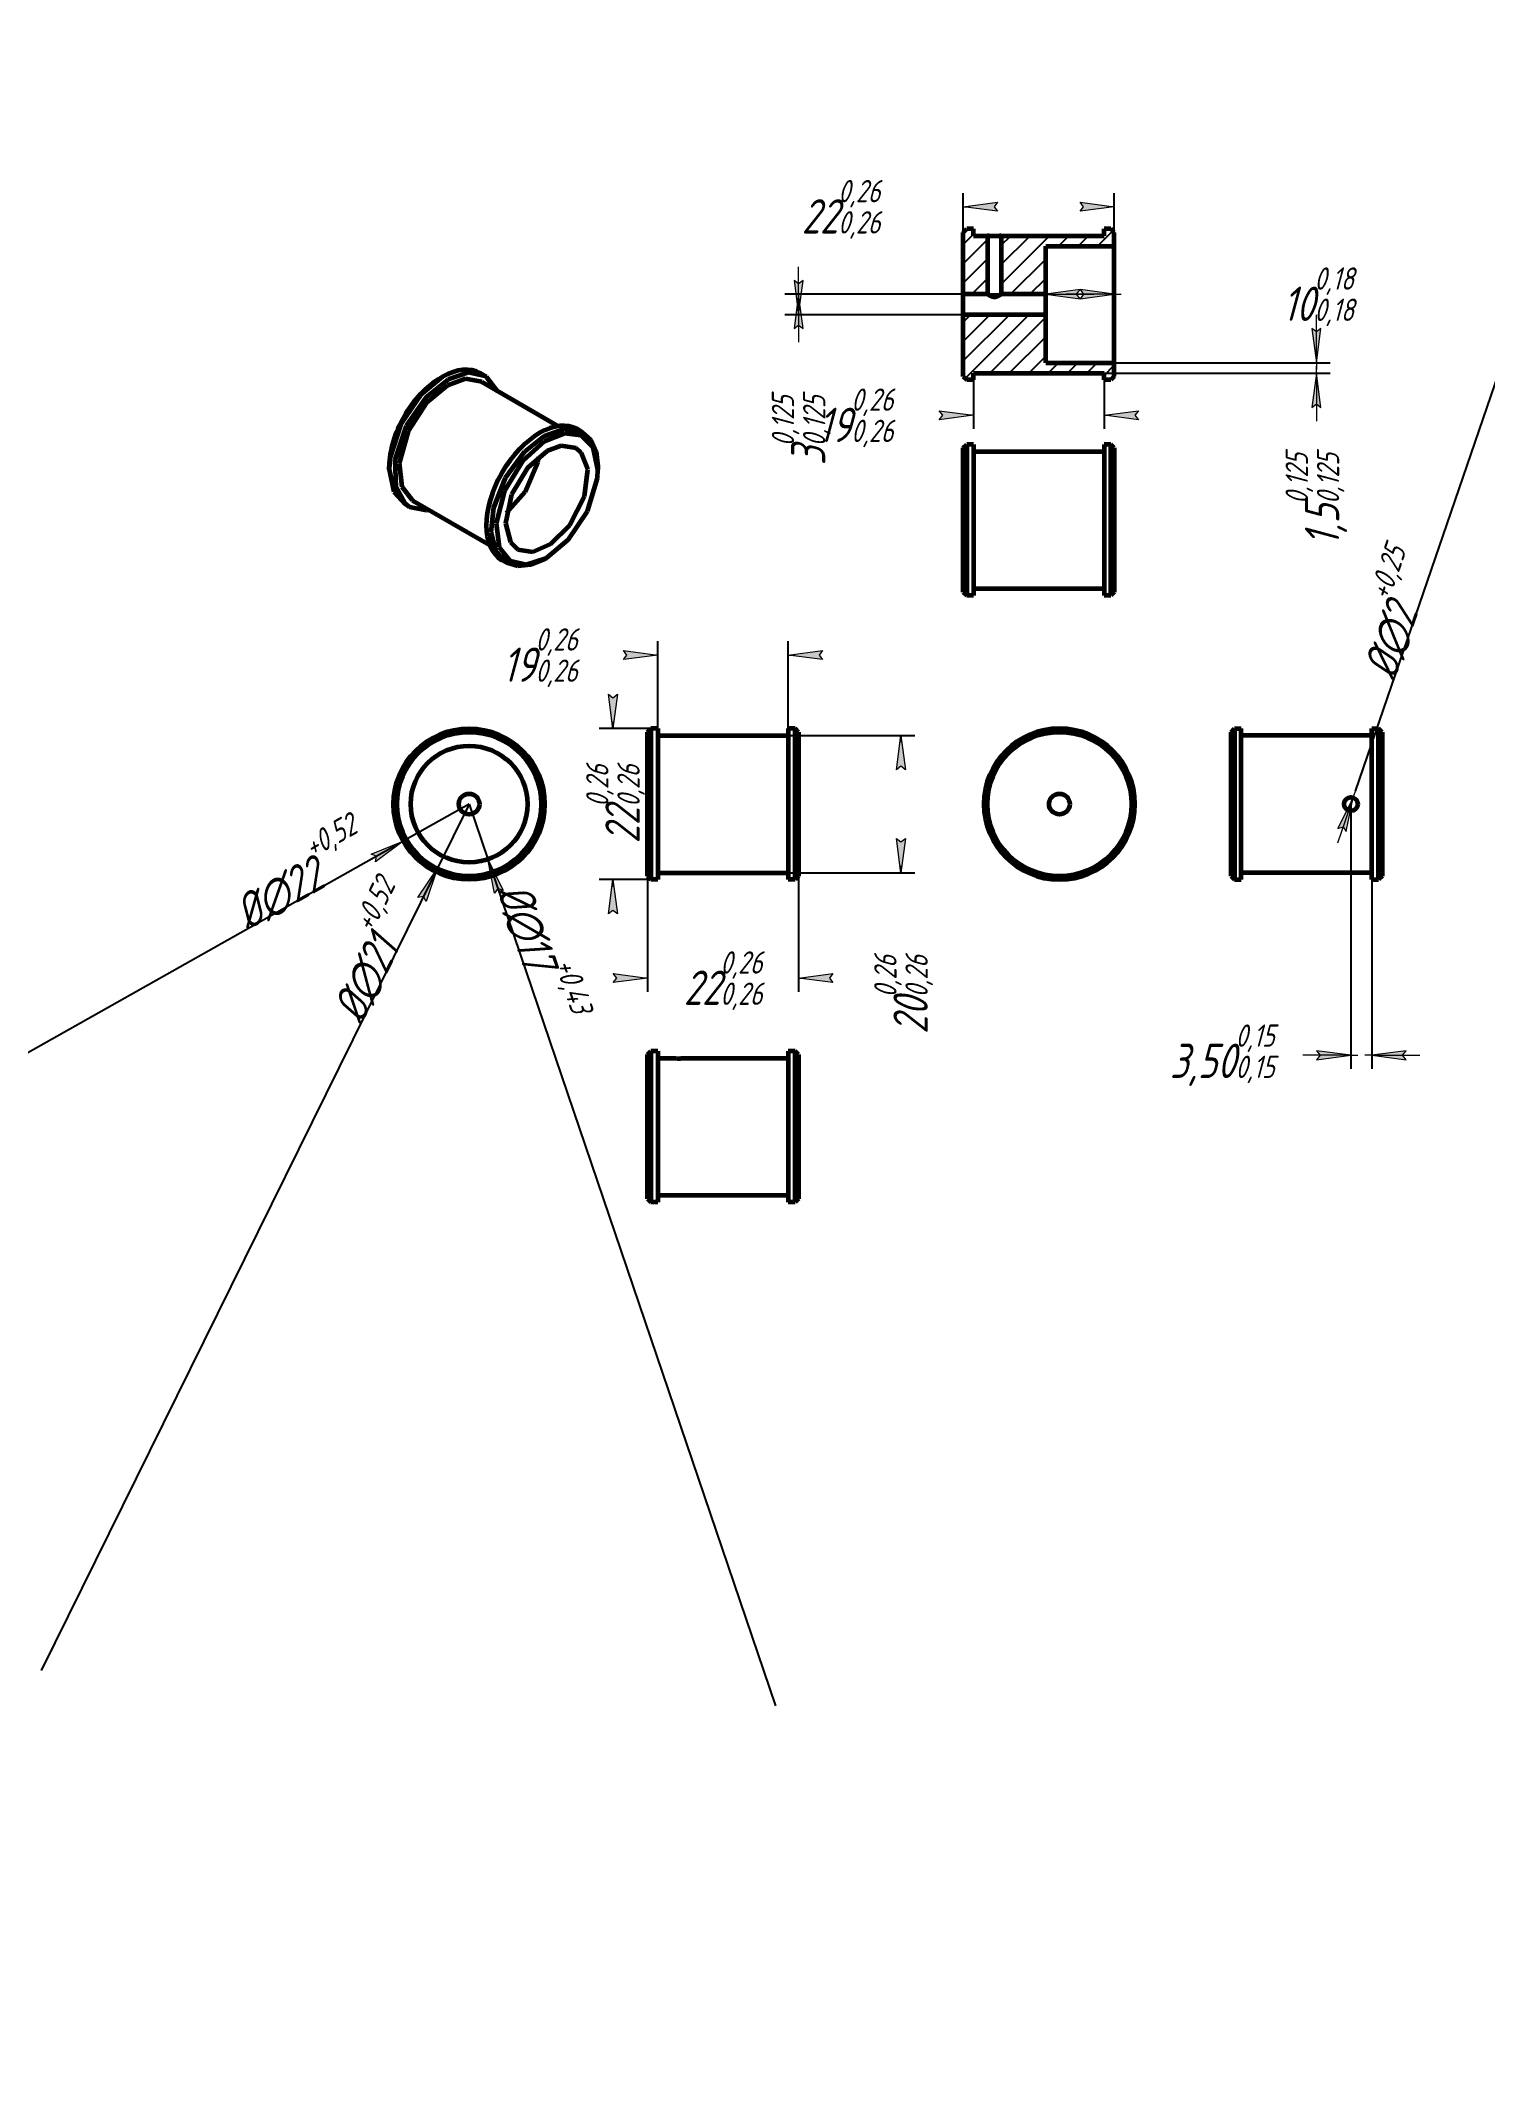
# Model space of a CAD drawing. Header units: millimetres. Extents: x 0 to 210, y 0 to 297.
import ezdxf

# ---------------------------------------------------------------- set-up
doc = ezdxf.new("R2010")
doc.units = ezdxf.units.MM
doc.linetypes.add('K5LT_BASIC', pattern=[0])
doc.linetypes.add('K5LT_THIN', pattern=[0])
doc.layers.add('Системный слой', color=7, linetype='Continuous')
doc.styles.add('KDIMTEXTSTYLE', font='GOST_AU.SHX', dxfattribs={"width": 0.96, "oblique": 15, "height": 5})
doc.dimstyles.new('KDIMSTYLE (1.00)', dxfattribs={"dimtxt": 5, "dimasz": 1, "dimexe": 2, "dimexo": 0, "dimgap": 1, "dimtad": 1, "dimtxsty": 'KDIMTEXTSTYLE', "dimsah": 1, "dimcen": 0, "dimdle": 1, "dimadec": 0, "dimazin": 0, "dimtfac": 0.667, "dimtmove": 0, "dimatfit": 3, "dimfxl": 1, "dimtvp": 1, "dimtolj": 1, "dimtzin": 0, "dimarcsym": 0})

# ---------------------------------------------------------------- blocks, each defined once
blk = doc.blocks.new('KDIMARROW_01')
at = {"layer": 'Системный слой'}
blk.add_hatch(color=0, dxfattribs=at).paths.add_polyline_path([(-5, -0.6582624912261956), (0, 0), (-5, 0.658262491226197), (-4.5, 6e-16)])
at = {"layer": 'Системный слой', "color": 0, "linetype": 'K5LT_THIN', "lineweight": 18}
for p, q in [((-4.5, 6e-16), (-5, 0.658262491226197)), ((-5, 0.658262491226197), (0, 0)), ((0, 0), (-5, -0.6582624912261956)), ((-5, -0.6582624912261956), (-4.5, 6e-16)), ((0, 0), (-1, 0))]:
    blk.add_line(p, q, dxfattribs=at)
blk = doc.blocks.new('U1')
at = {"layer": 'Системный слой', "color": 150, "linetype": 'K5LT_BASIC', "lineweight": 60, "true_color": 0x0080ff}
for p, q in [((89.9013750998988, 148.7883789327057), (91.93124542518207, 148.7883789327057)), ((93.93124542518203, 148.7883789327057), (108.9013750998988, 148.7883789327057))]:
    blk.add_line(p, q, dxfattribs=at)
blk = doc.blocks.new('U2')
at = {"layer": 'Системный слой', "color": 150, "linetype": 'K5LT_BASIC', "lineweight": 60, "true_color": 0x0080ff}
for p, q in [((88.4013750998988, 138.7883789327057), (88.4013750998988, 149.2883789327057)), ((88.4013750998988, 128.2883789327057), (88.4013750998988, 138.7883789327057))]:
    blk.add_line(p, q, dxfattribs=at)
blk = doc.blocks.new('KDIMARROW_02')
at = {"layer": 'Системный слой'}
blk.add_hatch(color=0, dxfattribs=at).paths.add_polyline_path([(4.5, -6e-16), (5, 0.6582624912261956), (0, 0), (5, -0.658262491226197)])
at = {"layer": 'Системный слой', "color": 0, "linetype": 'K5LT_THIN', "lineweight": 18}
for p, q in [((0, 0), (-1, 0)), ((5, 0.6582624912261956), (0, 0)), ((0, 0), (5, -0.658262491226197)), ((0, 0), (7, -9e-16)), ((4.5, -6e-16), (5, 0.6582624912261956)), ((5, -0.658262491226197), (4.5, -6e-16))]:
    blk.add_line(p, q, dxfattribs=at)
blk = doc.blocks.new('U3')
at = {"layer": 'Системный слой', "color": 150, "linetype": 'K5LT_BASIC', "lineweight": 60, "true_color": 0x0080ff}
for p, q in [((59.34346730175804, 247.6699491217551), (56.15826381488698, 245.0966413844518)), ((62.29789999477915, 248.6533926922702), (59.34346730175804, 247.6699491217551)), ((64.74020986473066, 248.1559419141512), (62.29789999477915, 248.6533926922702)), ((64.93676813230776, 248.0340412582455), (64.74020986473067, 248.1559419141512)), ((66.53149771220859, 245.9670408548345), (64.93676813230776, 248.0340412582455)), ((56.15826381488698, 245.0966413844518), (53.24526452257346, 240.8910229290287)), ((53.24526452257346, 240.8910229290287), (51.60359945333065, 235.9264111006723)), ((51.60359945333065, 235.9264111006723), (51.71030738331622, 232.0311771078966)), ((51.71030738331622, 232.0311771078966), (53.06275311170951, 229.605508627539)), ((53.06275311170951, 229.605508627539), (53.74020986472562, 229.1033830308965)), ((53.74020986472563, 229.1033830308965), (56.18251973467563, 228.605932252774)), ((56.18251973467563, 228.605932252774), (56.53149771220858, 228.6465327791457))]:
    blk.add_line(p, q, dxfattribs=at)
blk = doc.blocks.new('U4')
at = {"layer": 'Системный слой', "color": 150, "linetype": 'K5LT_BASIC', "lineweight": 60, "true_color": 0x0080ff}
for p, q in [((70.5531140609483, 231.2956659909968), (72.41006718197083, 235.6213563791376)), ((72.41006718197083, 235.6213563791376), (72.55886025613631, 236.3868476299246)), ((67.84186969010797, 228.2167803107404), (70.5531140609483, 231.2956659909968))]:
    blk.add_line(p, q, dxfattribs=at)
blk = doc.blocks.new('U5')
at = {"layer": 'Системный слой', "color": 150, "linetype": 'K5LT_BASIC', "lineweight": 60, "true_color": 0x0080ff}
for p, q in [((59.24020986473067, 246.7946282817996), (56.21127460784788, 244.2588506057972)), ((61.89842312320184, 247.7304385887332), (59.24020986473067, 246.7946282817996)), ((64.24020986473066, 247.2899165103668), (61.89842312320184, 247.7304385887332)), ((56.21127460784788, 244.2588506057972), (53.51754393590009, 240.1216634481607)), ((53.51754393590009, 240.1216634481607), (52.21010010534851, 235.4483662792592)), ((52.21010010534851, 235.4483662792592), (52.59221738032782, 232.0095493587425)), ((52.59221738032782, 232.0095493587425), (54.11795075878234, 230.0435343246801)), ((54.11795075878234, 230.0435343246801), (54.24020986473067, 229.969408434678))]:
    blk.add_line(p, q, dxfattribs=at)
blk = doc.blocks.new('U6')
at = {"layer": 'Системный слой', "color": 150, "linetype": 'K5LT_BASIC', "lineweight": 60, "true_color": 0x0080ff}
for p, q in [((75.80553136291793, 237.9712635366234), (73.7358988790549, 237.2007934558988)), ((77.9858988790588, 237.6217884501787), (75.80553136291793, 237.9712635366234)), ((78.74684973611005, 236.9860296772101), (77.9858988790588, 237.6217884501787)), ((70.95963930331989, 234.813170966478), (68.58962974860128, 230.8746971891256)), ((73.7358988790549, 237.2007934558988), (70.95963930331989, 234.813170966478)), ((79.70455506980078, 234.5231913339009), (78.74684973611005, 236.9860296772101)), ((79.21964251055206, 230.5855910793107), (79.70455506980078, 234.5231913339009)), ((68.58962974860128, 230.8746971891256), (67.72597934156668, 226.702296862315)), ((77.0722993725552, 226.4141000355172), (79.21964251055206, 230.5855910793107)), ((67.72597934156668, 226.702296862315), (68.43660725330034, 223.9263732801693)), ((74.3128197014654, 223.6854828144299), (77.0722993725552, 226.4141000355172)), ((68.43660725330034, 223.9263732801693), (69.48589887905489, 222.8993565858455)), ((69.48589887905489, 222.8993565858455), (71.66626639519701, 222.5498814994037)), ((71.66626639519701, 222.5498814994037), (74.3128197014654, 223.6854828144299))]:
    blk.add_line(p, q, dxfattribs=at)
blk = doc.blocks.new('U7')
at = {"layer": 'Системный слой', "color": 150, "linetype": 'K5LT_BASIC', "lineweight": 60, "true_color": 0x0080ff}
for p, q in [((73.34140127015972, 238.5939128561907), (70.23453196661318, 235.7990776482086)), ((76.27992153409419, 239.7835932806432), (73.34140127015972, 238.5939128561907)), ((78.743468063351, 239.4814386228724), (76.27992153409419, 239.7835932806432)), ((80.47840791164752, 237.7428970731041), (78.743468063351, 239.4814386228724)), ((81.16052008151365, 234.5471795678945), (80.47840791164752, 237.7428970731041)), ((70.23453196661318, 235.7990776482086), (67.54818155167862, 231.4261867053033)), ((79.63795763177329, 228.4667557958973), (81.08514545241303, 233.2851520936181)), ((81.08514545241303, 233.2851520936181), (81.16052008151365, 234.5471795678945)), ((67.54818155167862, 231.4261867053033), (66.33590089195468, 226.6858251414235)), ((66.33590089195468, 226.6858251414235), (66.78662302305179, 223.2301142033343)), ((76.84452750681987, 224.2697612830982), (79.63795763177329, 228.4667557958973)), ((66.78662302305179, 223.2301142033343), (68.36494335196349, 221.2404341030588)), ((73.73589887905489, 221.6873584182721), (76.84452750681987, 224.2697612830982)), ((68.36494335196349, 221.2404341030588), (70.7198542423868, 220.6852746955036)), ((70.7198542423868, 220.6852746955036), (73.59413573571751, 221.6070743297971)), ((73.59413573571751, 221.6070743297971), (73.7358988790549, 221.6873584182721))]:
    blk.add_line(p, q, dxfattribs=at)
blk = doc.blocks.new('U8')
at = {"layer": 'Системный слой', "color": 150, "linetype": 'K5LT_BASIC', "lineweight": 60, "true_color": 0x0080ff}
for p, q in [((70.51065075933367, 237.1536480678726), (73.38234646605574, 239.4461596179314)), ((73.38234646605574, 239.4461596179314), (76.25066046969506, 240.4691935342365)), ((76.25066046969506, 240.4691935342365), (78.71467351390106, 240.0820484571268)), ((78.71467351390106, 240.0820484571268), (78.88234548846161, 239.9909761048739)), ((78.88234548846162, 239.9909761048739), (80.11844206562856, 238.844514879907)), ((80.11844206562856, 238.844514879907), (80.89548511346362, 237.1269833313064)), ((67.7083500832236, 233.3321871333271), (70.51065075933367, 237.1536480678726)), ((80.89548511346362, 237.1269833313064), (81.16052008151364, 234.9554278583588)), ((65.99013197351839, 228.9908842562152), (67.7083500832236, 233.3321871333271)), ((65.61909814214872, 225.4264175171816), (65.99013197351839, 228.9908842562152)), ((66.34176768965801, 222.582267481565), (65.61909814214872, 225.4264175171816)), ((67.88234548845658, 220.9384172216192), (66.34176768965801, 222.582267481565)), ((69.49325832089329, 220.441156792749), (67.88234548845658, 220.9384172216192)), ((71.3692057967191, 220.6269835251878), (69.49325832089329, 220.441156792749)), ((73.38234548846162, 221.4832342730401), (71.3692057967191, 220.6269835251878))]:
    blk.add_line(p, q, dxfattribs=at)
blk = doc.blocks.new('U9')
at = {"layer": 'Системный слой', "color": 150, "linetype": 'K5LT_BASIC', "lineweight": 60, "true_color": 0x0080ff}
for p, q in [((58.53310308354412, 248.0193731531912), (55.3467627631, 245.3915447258439)), ((55.3467627631, 245.3915447258439), (52.45709954345014, 241.1373260950959)), ((52.45709954345014, 241.1373260950959), (50.87424674773047, 236.1831968470917)), ((50.87424674773047, 236.1831968470917), (50.75492849049209, 234.5471795678726)), ((50.75492849049209, 234.5471795678726), (51.43752450514322, 231.2620076772048)), ((51.43752450514322, 231.2620076772048), (53.03310308353908, 229.5116313213603))]:
    blk.add_line(p, q, dxfattribs=at)

msp = doc.modelspace()

# ---------------------------------------------------------------- hatches: boundary and pattern name
at = {"layer": 'Системный слой'}
h = msp.add_hatch(dxfattribs=at)
h.set_pattern_fill('', angle=45, style=0, pattern_type=0)
h.set_pattern_definition([(45, (0, 0), (-1.414213562373095, 1.414213562373095), [])])
h.paths.add_polyline_path([(156.4013750998988, 250.0807341342509), (146.4013750998988, 250.0807341342509), (146.4013750998988, 257.0807341342509), (134.4013750998988, 257.0807341342509), (134.4013750998988, 248.0807341342509), (134.9013750998988, 247.5807341342509), (135.9013750998988, 247.5807341342509), (135.9013750998988, 248.5807341342509), (154.9013750998988, 248.5807341342509), (154.9013750998988, 247.5807341342509), (155.9013750998988, 247.5807341342509), (156.4013750998988, 248.0807341342509)])
h.paths.add_polyline_path([(146.4013750998988, 267.0807341342509), (156.4013750998988, 267.0807341342509), (156.4013750998988, 269.0807341342509), (155.9013750998988, 269.5807341342509), (154.9013750998988, 269.5807341342509), (154.9013750998988, 268.5807341342509), (139.9312454251821, 268.5807341342509), (139.9312454251821, 260.0807341342509), (146.4013750998988, 260.0807341342509)])
h.paths.add_polyline_path([(134.9013750998988, 269.5807341342509), (134.4013750998988, 269.0807341342509), (134.4013750998988, 260.0807341342509), (137.9312454251821, 260.0807341342509), (137.9312454251821, 268.5807341342509), (135.9013750998988, 268.5807341342509), (135.9013750998988, 269.5807341342509)])

# ---------------------------------------------------------------- linework, layer by layer
at = {"layer": 'Системный слой', "color": 150, "linetype": 'K5LT_BASIC', "lineweight": 60, "true_color": 0x0080ff}
for p, q in [((134.4013750998988, 269.0807341342509), (134.9013750998988, 269.5807341342509)), ((134.4013750998988, 260.0807341342509), (134.4013750998988, 269.0807341342509)), ((135.9013750998988, 269.5807341342509), (134.9013750998988, 269.5807341342509)), ((135.9013750998988, 268.5807341342509), (135.9013750998988, 269.5807341342509)), ((135.9013750998988, 268.5807341342509), (137.9312454251821, 268.5807341367633)), ((137.9312454251821, 268.5807341367633), (137.9312454251821, 260.0807341342509)), ((139.9312454251821, 268.5807341342509), (154.9013750998988, 268.5807341342509)), ((139.9312454251821, 268.5807341342509), (139.9312454251821, 260.0807341342509)), ((155.9013750998988, 269.5807341342509), (154.9013750998988, 269.5807341342509)), ((154.9013750998988, 268.5807341342509), (154.9013750998988, 269.5807341342509)), ((156.4013750998988, 269.0807341342509), (155.9013750998988, 269.5807341342509)), ((156.4013750998988, 267.0807341342509), (156.4013750998988, 269.0807341342509)), ((146.4013750998988, 260.0807341342509), (146.4013750998988, 267.0807341342509)), ((146.4013750998988, 267.0807341342509), (156.4013750998988, 267.0807341342509)), ((156.4013750998988, 250.0807341342509), (156.4013750998988, 267.0807341342509)), ((134.4013750998988, 257.0807341342509), (134.4013750998988, 260.0807341342509)), ((137.9312454251821, 260.0807341342509), (134.4013750998988, 260.0807341342509)), ((146.4013750998988, 260.0807341342509), (139.9312454251821, 260.0807341342509)), ((146.4013750998988, 257.0807341342509), (146.4013750998988, 260.0807341342509)), ((134.4013750998988, 248.0807341342509), (134.4013750998988, 257.0807341342509)), ((146.4013750998988, 257.0807341342509), (134.4013750998988, 257.0807341342509)), ((146.4013750998988, 250.0807341342509), (146.4013750998988, 257.0807341342509)), ((146.4013750998988, 250.0807341342509), (156.4013750998988, 250.0807341342509)), ((156.4013750998988, 248.0807341342509), (156.4013750998988, 250.0807341342509)), ((58.53310308354412, 248.0193731531912), (58.17954969295084, 247.8152490079593)), ((64.74020986473067, 248.1559419141512), (64.03310308354412, 248.564190204615)), ((64.24020986473525, 247.2899165103641), (75.38395085979715, 240.8560746470856)), ((134.4013750998988, 248.0807341342509), (134.9013750998988, 247.5807341342509)), ((135.9013750998988, 247.5807341342509), (134.9013750998988, 247.5807341342509)), ((135.9013750998988, 247.5807341342509), (135.9013750998988, 248.5807341342509)), ((135.9013750998988, 248.5807341342509), (154.9013750998988, 248.5807341342509)), ((154.9013750998988, 247.5807341342509), (154.9013750998988, 248.5807341342509)), ((155.9013750998988, 247.5807341342509), (154.9013750998988, 247.5807341342509)), ((156.4013750998988, 248.0807341342509), (155.9013750998988, 247.5807341342509)), ((78.88234548846162, 239.9909761048739), (78.17523870727507, 240.3992243953378)), ((134.4013750998988, 237.6809535099155), (134.9013750998988, 238.1809535099155)), ((134.4013750998988, 216.6809535099155), (134.4013750998988, 237.6809535099155)), ((135.9013750998988, 238.1809535099155), (134.9013750998988, 238.1809535099155)), ((134.9013750998988, 238.1809535099155), (134.9013750998988, 216.1809535099155)), ((135.9013750998988, 238.1809535099155), (135.9013750998988, 216.1809535099155)), ((154.9013750998988, 238.1809535099155), (154.9013750998988, 216.1809535099155)), ((155.9013750998988, 238.1809535099155), (154.9013750998988, 238.1809535099155)), ((156.4013750998988, 237.6809535099155), (155.9013750998988, 238.1809535099155)), ((155.9013750998988, 216.1809535099155), (155.9013750998988, 238.1809535099155)), ((156.4013750998988, 237.6809535099155), (156.4013750998988, 216.6809535099155)), ((50.7549284904921, 234.5471795678726), (50.7549284904921, 234.9554278583369)), ((81.16052008151364, 234.9554278583588), (81.16052008151364, 234.5471795678945)), ((135.9013750998988, 237.1809535099155), (154.9013750998988, 237.1809535099155)), ((53.74020986472563, 229.1033830308965), (53.03310308353908, 229.5116313213603)), ((54.24020986473067, 229.969408434678), (65.38395085979714, 223.5355665713969)), ((67.88234548845658, 220.9384172216192), (67.17523870727003, 221.3466655120831)), ((73.38234548846162, 221.4832342730401), (73.73589887905489, 221.6873584182721)), ((135.9013750998988, 217.1809535099155), (154.9013750998988, 217.1809535099155)), ((134.4013750998988, 216.6809535099155), (134.9013750998988, 216.1809535099155)), ((135.9013750998988, 216.1809535099155), (134.9013750998988, 216.1809535099155)), ((155.9013750998988, 216.1809535099155), (154.9013750998988, 216.1809535099155)), ((156.4013750998988, 216.6809535099155), (155.9013750998988, 216.1809535099155)), ((88.4013750998988, 196.2883789327057), (88.9013750998988, 196.7883789327057)), ((88.4013750998988, 175.2883789327057), (88.4013750998988, 196.2883789327057)), ((89.9013750998988, 196.7883789327057), (88.9013750998988, 196.7883789327057)), ((88.9013750998988, 196.7883789327057), (88.9013750998988, 174.7883789327057)), ((89.9013750998988, 196.7883789327057), (89.9013750998988, 174.7883789327057)), ((108.9013750998988, 196.7883789327057), (108.9013750998988, 174.7883789327057)), ((109.9013750998988, 196.7883789327057), (108.9013750998988, 196.7883789327057)), ((110.4013750998988, 196.2883789327057), (109.9013750998988, 196.7883789327057)), ((109.9013750998988, 174.7883789327057), (109.9013750998988, 196.7883789327057)), ((110.4013750998988, 196.2883789327057), (110.4013750998988, 175.2883789327057)), ((173.4013750998988, 196.2883789327057), (173.9013750998988, 196.7883789327057)), ((173.4013750998988, 175.2883789327057), (173.4013750998988, 196.2883789327057)), ((173.9013750998988, 196.7883789327057), (174.9013750998988, 196.7883789327057)), ((173.9013750998988, 196.7883789327057), (173.9013750998988, 174.7883789327057)), ((174.9013750998988, 174.7883789327057), (174.9013750998988, 196.7883789327057)), ((193.9013750998988, 174.7883789327057), (193.9013750998988, 196.7883789327057)), ((193.9013750998988, 196.7883789327057), (194.9013750998988, 196.7883789327057)), ((194.9013750998988, 174.7883789327057), (194.9013750998988, 196.7883789327057)), ((195.4013750998988, 196.2883789327057), (194.9013750998988, 196.7883789327057)), ((195.4013750998988, 196.2883789327057), (195.4013750998988, 175.2883789327057)), ((89.9013750998988, 195.7883789327057), (108.9013750998988, 195.7883789327057)), ((193.9013750998988, 195.7883789327057), (174.9013750998988, 195.7883789327057)), ((88.4013750998988, 175.2883789327057), (88.9013750998988, 174.7883789327057)), ((89.9013750998988, 175.7883789327057), (108.9013750998988, 175.7883789327057)), ((110.4013750998988, 175.2883789327057), (109.9013750998988, 174.7883789327057)), ((173.4013750998988, 175.2883789327057), (173.9013750998988, 174.7883789327057)), ((193.9013750998988, 175.7883789327057), (174.9013750998988, 175.7883789327057)), ((195.4013750998988, 175.2883789327057), (194.9013750998988, 174.7883789327057)), ((89.9013750998988, 174.7883789327057), (88.9013750998988, 174.7883789327057)), ((109.9013750998988, 174.7883789327057), (108.9013750998988, 174.7883789327057)), ((173.9013750998988, 174.7883789327057), (174.9013750998988, 174.7883789327057)), ((193.9013750998988, 174.7883789327057), (194.9013750998988, 174.7883789327057)), ((88.4013750998988, 149.2883789327057), (88.9013750998988, 149.7883789327057)), ((88.9013750998988, 149.7883789327057), (88.9013750998988, 138.7883789327057)), ((89.9013750998988, 149.7883789327057), (88.9013750998988, 149.7883789327057)), ((89.9013750998988, 149.7883789327057), (89.9013750998988, 127.7883789327057)), ((108.9013750998988, 149.7883789327057), (108.9013750998988, 127.7883789327057)), ((109.9013750998988, 149.7883789327057), (108.9013750998988, 149.7883789327057)), ((110.4013750998988, 149.2883789327057), (109.9013750998988, 149.7883789327057)), ((109.9013750998988, 127.7883789327057), (109.9013750998988, 149.7883789327057)), ((110.4013750998988, 149.2883789327057), (110.4013750998988, 128.2883789327057)), ((88.9013750998988, 138.7883789327057), (88.9013750998988, 127.7883789327057)), ((88.4013750998988, 128.2883789327057), (88.9013750998988, 127.7883789327057)), ((89.9013750998988, 127.7883789327057), (88.9013750998988, 127.7883789327057)), ((89.9013750998988, 128.7883789327057), (108.9013750998988, 128.7883789327057)), ((109.9013750998988, 127.7883789327057), (108.9013750998988, 127.7883789327057)), ((110.4013750998988, 128.2883789327057), (109.9013750998988, 127.7883789327057))]:
    msp.add_line(p, q, dxfattribs=at)
for centre, radius in [((62.40137509989879, 185.7883789327057), 11), ((62.40137509989879, 185.7883789327057), 10.50000000000001), ((148.4013750998988, 185.7883789327057), 10.49999999999999), ((62.40137509989879, 185.7883789327057), 8.5), ((62.40137509989879, 185.7883789327057), 1.5), ((148.4013750998988, 185.7883789327057), 1.5), ((190.8715047746155, 185.7883789327057), 1)]:
    msp.add_circle(centre, radius, dxfattribs=at)
for start, end in [(90, 270), (270, 90)]:
    msp.add_arc((148.4013750998988, 185.7883789327057), 11, start, end, dxfattribs=at)
for centre, major_axis, ratio, start_param, end_param in [((58.17954969295084, 239.2420349082182), (-5.249999999999992, -9.0932667397366), 0.5773502691896258, 3.926990816987242, 5.497787143783381), ((58.53310308354412, 239.0379107629862), (-5.499999999999997, -9.52627944162883), 0.5773502691896257, 3.141592653589793, 3.926990816987241), ((72.67523870727507, 230.872944953709), (5.500000000000001, 9.526279441628827), 0.5773502691896257, 0, 3.141592653588877)]:
    msp.add_ellipse(centre, major_axis=major_axis, ratio=ratio, start_param=start_param, end_param=end_param, dxfattribs=at)
for points, knots in [([(139.9312454251821, 268.5807341342509), (139.9311455377017, 268.5807279626053), (139.9222061597035, 268.5798203657411), (139.8926461608219, 268.5769373464556), (139.8604631899833, 268.5738796062149), (139.8126924287959, 268.5695218971328), (139.7472740286652, 268.5639220782753), (139.6658184882353, 268.55756047346), (139.5724819400278, 268.5510882349428), (139.4680445041358, 268.5448776495901), (139.3523831236873, 268.5392722573225), (139.2357170403008, 268.5350376286236), (139.1103066694889, 268.5319613224039), (139.0051913422936, 268.5306918856259), (138.8895343619581, 268.5305161243413), (138.7881812935971, 268.531400027256), (138.6679375423618, 268.5338830031982), (138.5545037485559, 268.5375012584557), (138.439000734542, 268.5425695783741), (138.3315704259716, 268.5484875004584), (138.2336338187413, 268.5548914940159), (138.1464484952647, 268.5614018047057), (138.0720658399503, 268.5675602077987), (138.0126832764161, 268.572875892353), (137.9641086538931, 268.5774715191835), (137.9367286231702, 268.5801844262255), (137.9313449838428, 268.5807247337684), (137.9312454251821, 268.5807341367633)], [0, 0, 0, 0, 1.717936432851294, 2.49806836479626, 3.366470464783166, 4.37613429419229, 5.527971244394787, 6.676290375203234, 7.814696831506151, 8.959235759422796, 10.12699696084653, 11.33218910028944, 12.29304595461713, 13.57790262926753, 14.15239086447885, 15.38461986919741, 16.28856120245959, 17.43186020010239, 18.57360297135508, 19.71071941733755, 20.85383844474983, 22.00662774140701, 23.17386346373475, 24.33426242842358, 25.46127226580645, 26.9721573689415, 28, 28, 28, 28]), ([(137.9312454251821, 260.0807341342509), (137.9313305048993, 260.0806814629674), (137.9362147941648, 260.0774102745715), (137.9533868359427, 260.0660491518377), (137.9748780554813, 260.0519572086035), (138.0102838268903, 260.029112879815), (138.0622318655333, 259.9965054820858), (138.1316608688532, 259.9547949619784), (138.2164667949806, 259.9069658669474), (138.3152927975308, 259.8561051924499), (138.4242710207333, 259.806910769204), (138.5380820420602, 259.7642251645096), (138.6460663290659, 259.7330949638231), (138.738049776368, 259.7144219780812), (138.8107889962994, 259.7046545592385), (138.8724642506546, 259.6998007337849), (138.9298119979347, 259.6982897221275), (138.9876311983955, 259.6997015041471), (139.0529366969979, 259.704634106538), (139.1299727876119, 259.7152578551455), (139.2128758463809, 259.732746929487), (139.3007604774338, 259.7572644529998), (139.3907212931526, 259.7884427644194), (139.4845825129618, 259.827280425657), (139.572579037655, 259.8689590073052), (139.6559528330248, 259.912543606944), (139.7342617966316, 259.9567934682599), (139.8033095808171, 259.9983694126858), (139.8577118454927, 260.0326083401246), (139.8937019510615, 260.0559223016513), (139.9228927633218, 260.0751342150108), (139.9311608513976, 260.0806807038758), (139.9312454251821, 260.0807341342509)], [0, 0, 0, 0, 1.43370651911339, 2.129809595128244, 3.012876173008634, 4.08187480431688, 5.365650905072509, 6.701780847856669, 8.113438312286018, 9.570822802728234, 11.00784577553992, 12.37924843637536, 13.6477070633066, 14.61154945905249, 15.30648451571377, 15.90362180986024, 16.49992831911547, 17.05275779656516, 17.66325417134333, 18.49811426409098, 19.44451988706275, 20.31177718525956, 21.41851761471724, 22.58824188525285, 23.82083750841032, 24.98467434229466, 26.2965339717922, 27.72348243266318, 29.0153551433711, 30.22523457299908, 31.15756752042441, 33, 33, 33, 33]), ([(91.93124542518207, 148.7883789327057), (91.93123223474716, 148.7883842643996), (91.94032531433176, 148.787461041148), (91.96998325814693, 148.7845687502006), (92.00223637664328, 148.7815049108773), (92.05002202249477, 148.7771470554728), (92.11538579545429, 148.771553326737), (92.19695463754368, 148.7651836828469), (92.29038953788087, 148.7587078962116), (92.39416213320668, 148.7525430562127), (92.53733822032532, 148.7455925409407), (92.69900607308182, 148.7403662258338), (92.84730864323555, 148.7384068464307), (92.96645903403929, 148.7381210628537), (93.07099085326527, 148.7389846402655), (93.19336438937376, 148.7414940627938), (93.30710303135162, 148.7451131117031), (93.42222823820951, 148.7501543319457), (93.52913445964967, 148.7560269773853), (93.62679676820082, 148.7623924509126), (93.71435120261059, 148.7689119117354), (93.78945463030894, 148.7751196875241), (93.84952781278777, 148.7804940581106), (93.89844353438785, 148.785122057266), (93.92580406132677, 148.7878334560473), (93.93124898213291, 148.7883798678898), (93.93124542518207, 148.7883789327057)], [0, 0, 0, 0, 1.659205643137827, 2.412872138969566, 3.25139994867818, 4.224085980605027, 5.331675670363313, 6.438634139964431, 7.54386315265592, 8.642067317448262, 9.742969907394938, 11.74592118963576, 13.00467916008937, 13.58550133985649, 14.81748727353112, 15.69925474761568, 16.80258228131214, 17.89995906303847, 18.98695378737526, 20.08258258936474, 21.19363863198847, 22.32913985238151, 23.45867749355949, 24.55465434633404, 26.0149854389606, 27, 27, 27, 27])]:
    msp.add_open_spline(points, degree=3, knots=knots, dxfattribs=at)

# ---------------------------------------------------------------- block references
at = {"layer": 'Системный слой'}
for name in ['U9', 'U3', 'U5', 'U8', 'U7', 'U6', 'U4', 'U2', 'U1']:
    msp.add_blockref(name, (0, 0), dxfattribs=at)

# ---------------------------------------------------------------- dimensions: what is measured, and where the dimension line sits
at = {"layer": 'Системный слой', "color": 7}
for base, p1, p2, location, override in [((156.4013750998988, 272.8182551205193), (134.4013750998988, 269.0807341342509), (156.4013750998988, 267.0807341342509), (116.5756471030726, 272.8182551205193), {"dimexo": 0, "dimpost": '\\H5.0;\\W0.965;\\Q15;<>\\H0.65x;\\S0,26^ 0,26;\\H1.5x;', "dimblk1": 'KDIMARROW_01', "dimblk2": 'KDIMARROW_01', "dimse1": 0, "dimse2": 0, "dimclrt": 7, "dimtolj": 1}), ((146.4013750998988, 260.0807341342509), (156.4013750998988, 267.0807341342509), (146.4013750998988, 260.0807341342509), (186.1087706534877, 260.0807341342509), {"dimexo": 0, "dimpost": '\\H5.0;\\W0.965;\\Q15;<>\\H0.65x;\\S0,18^ 0,18;\\H1.5x;', "dimblk1": 'KDIMARROW_02', "dimblk2": 'KDIMARROW_02', "dimse1": 0, "dimse2": 0, "dimclrt": 7, "dimtolj": 1}), ((135.9013750998988, 242.4380552121328), (154.9013750998988, 248.5807341342509), (135.9013750998988, 248.5807341342509), (118.7248142783656, 242.4380552121328), {"dimexo": 0, "dimpost": '\\H5.0;\\W0.965;\\Q15;<>\\H0.65x;\\S0,26^ 0,26;\\H1.5x;', "dimblk1": 'KDIMARROW_01', "dimblk2": 'KDIMARROW_01', "dimse1": 0, "dimse2": 0, "dimclrt": 7, "dimtolj": 1}), ((89.9013750998988, 207.500722813852), (108.9013750998988, 195.7883789327057), (89.9013750998988, 195.7883789327057), (72.7248142783656, 207.500722813852), {"dimexo": 0, "dimpost": '\\H5.0;\\W0.965;\\Q15;<>\\H0.65x;\\S0,26^ 0,26;\\H1.5x;', "dimblk1": 'KDIMARROW_01', "dimblk2": 'KDIMARROW_01', "dimse1": 0, "dimse2": 0, "dimclrt": 7, "dimtolj": 1}), ((88.4013750998988, 160.4356564461256), (110.4013750998988, 175.2883789327057), (88.4013750998988, 175.2883789327057), (99.4013750998988, 160.4356564461256), {"dimexo": 0, "dimpost": '\\H5.0;\\W0.965;\\Q15;<>\\H0.65x;\\S0,26^ 0,26;\\H1.5x;', "dimblk1": 'KDIMARROW_01', "dimblk2": 'KDIMARROW_01', "dimse1": 0, "dimse2": 0, "dimclrt": 7, "dimtolj": 1})]:
    msp.add_linear_dim(base=base, p1=p1, p2=p2, location=location, dimstyle='KDIMSTYLE (1.00)', override=override, dxfattribs=at).render()
for base, p1, p2, location, override in [((110.4013750998988, 257.0807341342509), (139.9312454251821, 260.0807341342509), (134.4013750998988, 257.0807341342509), (110.4013750998988, 240.2310467868388), {"dimexo": 0, "dimpost": '\\H5.0;\\W0.965;\\Q15;<>\\H0.65x;\\S0,125^ 0,125;\\H1.5x;', "dimblk1": 'KDIMARROW_02', "dimblk2": 'KDIMARROW_02', "dimse1": 0, "dimse2": 0, "dimclrt": 7, "dimtolj": 1}), ((185.843294764583, 248.5807341342509), (156.4013750998988, 250.0807341342509), (154.9013750998988, 248.5807341342509), (185.843294764583, 230.1585471683085), {"dimexo": 0, "dimpost": '\\H5.0;\\W0.965;\\Q15;<>\\H0.65x;\\S0,125^ 0,125;\\H1.5x;', "dimblk1": 'KDIMARROW_02', "dimblk2": 'KDIMARROW_02', "dimse1": 0, "dimse2": 0, "dimclrt": 7, "dimtolj": 1}), ((83.35429735578255, 174.7883789327057), (88.9013750998988, 196.7883789327057), (88.9013750998988, 174.7883789327057), (83.35429735578255, 185.7883789327057), {"dimexo": 0, "dimpost": '\\H5.0;\\W0.965;\\Q15;<>\\H0.65x;\\S0,26^ 0,26;\\H1.5x;', "dimblk1": 'KDIMARROW_01', "dimblk2": 'KDIMARROW_01', "dimse1": 0, "dimse2": 0, "dimclrt": 7, "dimtolj": 1}), ((125.3227163507967, 195.7883789327057), (108.9013750998988, 175.7883789327057), (108.9013750998988, 195.7883789327057), (125.3227163507967, 158.0226509358795), {"dimexo": 0, "dimpost": '\\H5.0;\\W0.965;\\Q15;<>\\H0.65x;\\S0,26^ 0,26;\\H1.5x;', "dimblk1": 'KDIMARROW_01', "dimblk2": 'KDIMARROW_01', "dimse1": 0, "dimse2": 0, "dimclrt": 7, "dimtolj": 1})]:
    msp.add_linear_dim(base=base, p1=p1, p2=p2, angle=90, location=location, dimstyle='KDIMSTYLE (1.00)', override=override, dxfattribs=at).render()
for center, radius, location, override in [((190.87150477461554, 185.7883789327057), 0.9999999999999989, (200.0416863003846, 212.5337315057677), {"dimpost": '\\H5.0;\\W0.965;\\Q15;∅<>\\H0.65x;\\S+0,25^ ;\\H1.5x;', "dimblk1": 'KDIMARROW_02', "dimblk2": 'KDIMARROW_02', "dimclrt": 7, "dimatfit": 2, "dimtolj": 1}), ((62.401375099898786, 185.78837893270565), 10.500000000000028, (51.07721281542089, 162.8528483426029), {"dimpost": '\\H5.0;\\W0.965;\\Q15;∅<>\\H0.65x;\\S+0,52^ ;\\H1.5x;', "dimblk1": 'KDIMARROW_01', "dimblk2": 'KDIMARROW_01', "dimclrt": 7, "dimatfit": 2, "dimtolj": 1}), ((62.401375099898786, 185.7883789327057), 8.499999999999957, (69.98773414275675, 163.4633446594257), {"dimpost": '\\H5.0;\\W0.965;\\Q15;∅<>\\H0.65x;\\S+0,43^ ;\\H1.5x;', "dimblk1": 'KDIMARROW_01', "dimblk2": 'KDIMARROW_01', "dimclrt": 7, "dimatfit": 2, "dimtolj": 1}), ((62.401375099898786, 185.7883789327057), 11.000000000000002, (39.22028530126836, 172.7261736567755), {"dimpost": '\\H5.0;\\W0.965;\\Q15;∅<>\\H0.65x;\\S+0,52^ ;\\H1.5x;', "dimblk1": 'KDIMARROW_01', "dimblk2": 'KDIMARROW_01', "dimclrt": 7, "dimatfit": 2, "dimtolj": 1})]:
    msp.add_diameter_dim(center=center, radius=radius, location=location, dimstyle='KDIMSTYLE (1.00)', override=override, dxfattribs=at).render()
msp.add_linear_dim(base=(193.9013750998988, 149.1946734617884), p1=(190.8715047746155, 185.7883789327057), p2=(193.9013750998988, 174.7883789327057), location=(172.114303241072, 149.1946734617884), text='\\H5.0;\\W0.965;\\Q15;\\H5.0;\\W0.965;\\Q15;\\Q15;3,50\\H0.65x;\\S0,15^ 0,15;\\H1.5x;', dimstyle='KDIMSTYLE (1.00)', override={"dimexo": 0, "dimblk1": 'KDIMARROW_02', "dimblk2": 'KDIMARROW_02', "dimse1": 0, "dimse2": 0, "dimclrt": 7, "dimtolj": 1}, dxfattribs=at).render()

doc.saveas('drawing.dxf')
